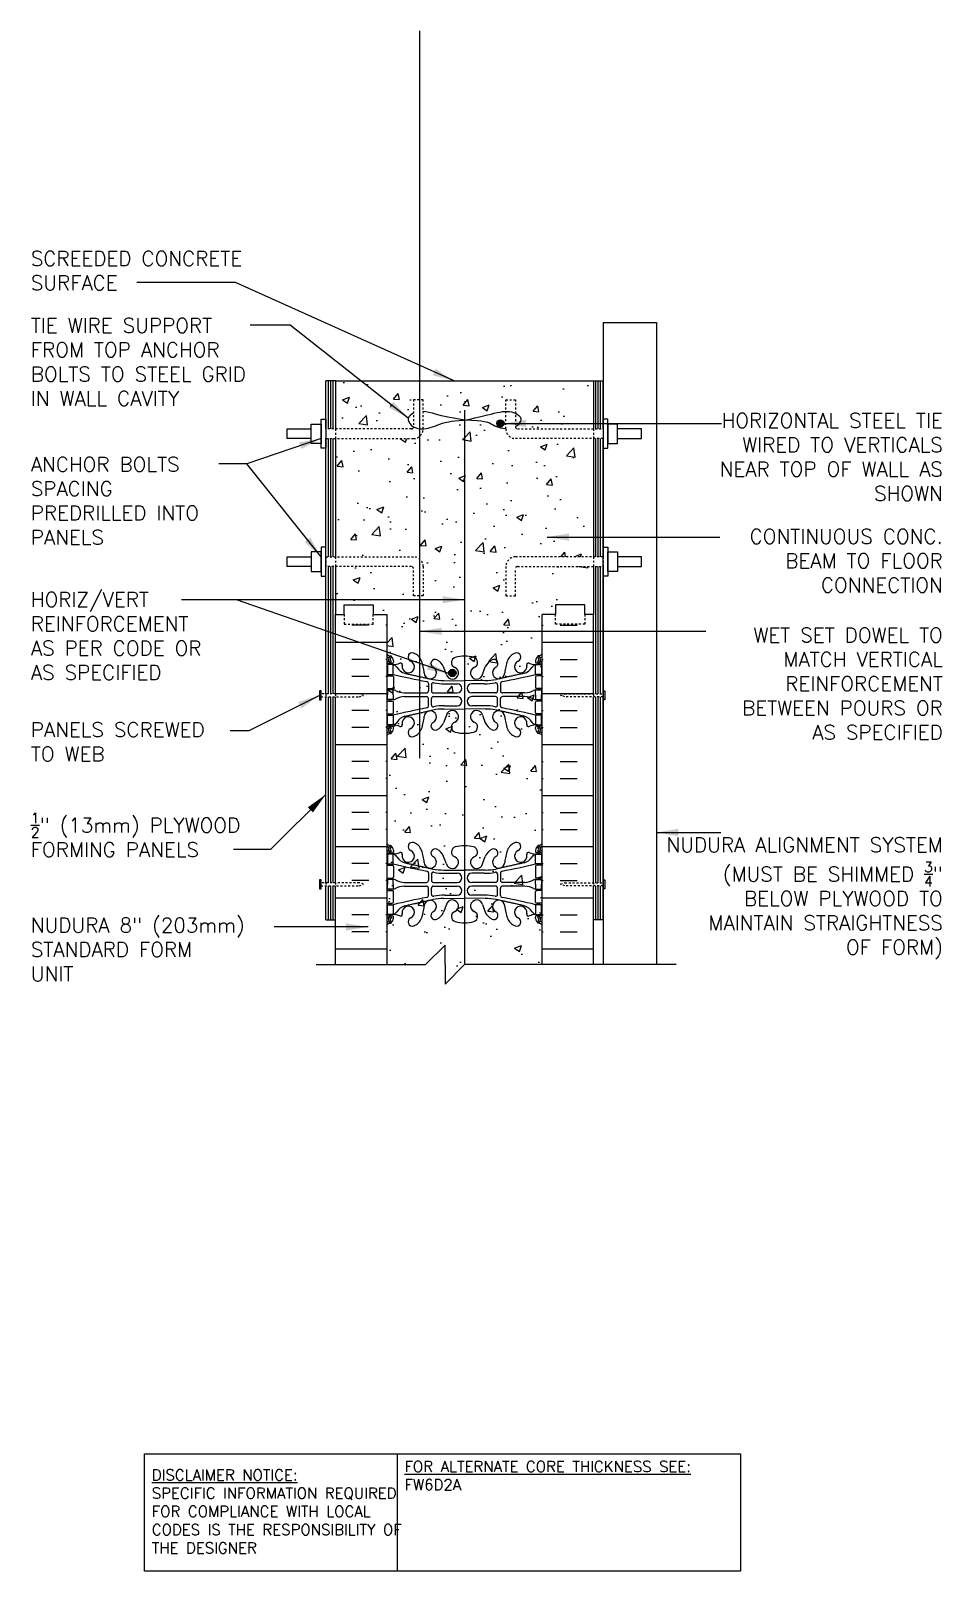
# Model space of a CAD drawing. Header units: inches. Extents: x 86.8 to 133.6, y 267.3 to 346.4.
import ezdxf

# ---------------------------------------------------------------- set-up
doc = ezdxf.new("R2010")
doc.units = ezdxf.units.IN
doc.header["$LTSCALE"] = 0.5
doc.header["$MEASUREMENT"] = 0
doc.linetypes.add('DASHED2', pattern=[0.375, 0.25, -0.125])
doc.linetypes.add('HIDDEN2', pattern=[0.1875, 0.125, -0.0625])
for name, color, linetype in [('HATCH', 12, 'Continuous'), ('LINE15', 9, 'Continuous'), ('LINE18', 9, 'Continuous'), ('line25', 2, 'Continuous'), ('LINE3', 3, 'Continuous'), ('LINE50', 5, 'Continuous'), ('LINE9', 9, 'Continuous'), ('TEXT', 4, 'Continuous'), ('Web_Edge', 9, 'Continuous')]:
    doc.layers.add(name, color=color, linetype=linetype)
doc.styles.add('DIM', font='romans.shx', dxfattribs={"width": 0.7})
doc.styles.add('ROMANS', font='romans')
doc.styles.get("Standard").update_dxf_attribs({"font": 'romans.shx'})
doc.dimstyles.new('ext', dxfattribs={"dimscale": 12, "dimtxt": 0.09375, "dimasz": 0.09375, "dimexe": 0.09375, "dimexo": 0.0625, "dimgap": 0.0625, "dimtad": 0, "dimjust": 1, "dimdec": 1, "dimzin": 3, "dimdsep": 46, "dimlunit": 4, "dimtxsty": 'DIM', "dimcen": 0.09, "dimdle": 0.09375, "dimclrt": 4, "dimadec": 0, "dimazin": 0, "dimtfac": 1, "dimtdec": 1, "dimtmove": 2, "dimatfit": 3, "dimfxl": 0, "dimfrac": 2, "dimtolj": 1, "dimtzin": 0, "dimarcsym": 0})
doc.dimstyles.new('ext_12', dxfattribs={"dimscale": 12, "dimtxt": 0.075, "dimasz": 0.09375, "dimexe": 0.09375, "dimexo": 0.0625, "dimgap": 0.0625, "dimtad": 1, "dimdec": 1, "dimzin": 2, "dimdsep": 46, "dimlunit": 4, "dimtxsty": 'DIM', "dimcen": 0.09, "dimdle": 0.09375, "dimclrt": 4, "dimadec": 0, "dimazin": 0, "dimtfac": 1, "dimtdec": 1, "dimtmove": 2, "dimatfit": 3, "dimfxl": 0, "dimfrac": 2, "dimtolj": 1, "dimtzin": 0, "dimarcsym": 0})
doc.dimstyles.get("Standard").update_dxf_attribs({"dimtxt": 0.18, "dimasz": 0.18, "dimexe": 0.18, "dimexo": 0.0625, "dimgap": 0.09, "dimtad": 0, "dimtih": 1, "dimtoh": 1, "dimdec": 4, "dimzin": 0, "dimdsep": 46, "dimtxsty": 'Standard', "dimcen": 0.09, "dimadec": 0, "dimazin": 0, "dimtfac": 1, "dimtdec": 4, "dimtofl": 0, "dimtmove": 0, "dimatfit": 3, "dimfxl": 0, "dimtolj": 1, "dimtzin": 0, "dimarcsym": 0})
pattern_1 = [(50, (0, 0), (3.5863, -0.31376), [0.375, -4.125]), (355, (0, 0), (-0.693757, 3.76096), [0.3, -3.3]), (100.4514, (0.299, -0.026), (2.892547, 3.447198), [0.3187, -3.50571]), (46.1842, (0, 1), (5.336205, -0.827595), [0.5625, -6.1875]), (96.6356, (0.4447, 0.931), (4.67331, 4.87059), [0.47805, -5.258565]), (351.1842, (0, 1), (4.67331, 4.87059), [0.45, -4.95]), (21, (0.5, 0.75), (2.984535, -2.013094), [0.375, -4.125]), (326, (0.5, 0.75), (1.216577, 3.62575), [0.3, -3.3]), (71.4514, (0.7487, 0.5822), (4.201113, 1.612652), [0.3187, -3.50571]), (37.5, (0, 0), (0.0607993, 1.6644693), [0, -3.26, 0, -3.35, 0, -3.3125]), (7.5, (0, 0), (1.315348, 1.972059), [0, -1.91, 0, -3.185, 0, -1.2625]), (327.5, (-1.115, 0), (2.669112, -0.1127744), [0, -1.25, 0, -3.9, 0, -5.175]), (317.5, (-1.615, 0), (2.915931, 0.500525), [0, -1.625, 0, -2.59, 0, -3.675])]

# ---------------------------------------------------------------- blocks, each defined once
blk = doc.blocks.new('8 web')
at = {"layer": 'Web_Edge'}
for p, q in [((-4, 6.589), (-3.922, 6.589)), ((-4, 6.489), (-3.716, 6.489)), ((-3.854, 6.868), (-3.764, 6.868)), ((-3.854, 6.489), (-3.854, 6.419)), ((-3.764, 6.868), (-3.764, 6.827)), ((-3.764, 6.489), (-3.764, 6.419)), ((-3.654, 6.619), (-3.654, 6.552)), ((3.654, 6.619), (3.654, 6.552)), ((4, 6.489), (3.716, 6.489)), ((3.854, 6.868), (3.764, 6.868)), ((3.764, 6.868), (3.764, 6.827)), ((3.764, 6.489), (3.764, 6.419)), ((3.854, 6.489), (3.854, 6.419)), ((4, 6.589), (3.922, 6.589)), ((-4, 5.849), (-3.716, 5.849)), ((-3.854, 5.919), (-3.854, 5.849)), ((-3.764, 5.919), (-3.764, 5.849)), ((-3.654, 5.787), (-3.654, 5.252)), ((-0.929, 5.917), (-1.071, 6.304)), ((-1.067, 5.601), (0, 5.586)), ((1.067, 5.601), (0, 5.586)), ((0.929, 5.917), (1.071, 6.304)), ((3.654, 5.787), (3.654, 5.252)), ((4, 5.849), (3.716, 5.849)), ((3.764, 5.919), (3.764, 5.849)), ((3.854, 5.919), (3.854, 5.849)), ((-4, 5.189), (-3.716, 5.189)), ((-3.854, 5.189), (-3.854, 5.119)), ((-3.764, 5.189), (-3.764, 5.119)), ((-3.106, 4.964), (-1.952, 4.965)), ((-3.106, 4.775), (-1.952, 4.774)), ((-1.852, 5.45), (-1.852, 5.065)), ((-1.699, 5.387), (-1.699, 5.065)), ((-1.599, 4.965), (-0.372, 4.965)), ((-1.599, 4.774), (-0.372, 4.774)), ((-1.019, 5.433), (-0.372, 5.433)), ((1.019, 5.433), (0.372, 5.433)), ((1.599, 4.965), (0.372, 4.965)), ((1.599, 4.774), (0.372, 4.774)), ((1.699, 5.387), (1.699, 5.065)), ((1.852, 5.45), (1.852, 5.065)), ((3.106, 4.964), (1.952, 4.965)), ((3.106, 4.775), (1.952, 4.774)), ((4, 5.189), (3.716, 5.189)), ((3.764, 5.189), (3.764, 5.119)), ((3.854, 5.189), (3.854, 5.119)), ((-4, 4.549), (-3.716, 4.549)), ((-3.854, 4.549), (-3.854, 4.619)), ((-3.764, 4.549), (-3.764, 4.619)), ((-3.654, 3.952), (-3.654, 4.487)), ((-1.852, 4.289), (-1.852, 4.674)), ((-1.699, 4.351), (-1.699, 4.674)), ((-1.067, 4.138), (0, 4.153)), ((-1.019, 4.305), (-0.372, 4.305)), ((1.067, 4.138), (0, 4.153)), ((1.019, 4.305), (0.372, 4.305)), ((1.699, 4.351), (1.699, 4.674)), ((1.852, 4.289), (1.852, 4.674)), ((3.654, 3.952), (3.654, 4.487)), ((4, 4.549), (3.716, 4.549)), ((3.764, 4.549), (3.764, 4.619)), ((3.854, 4.549), (3.854, 4.619)), ((-4, 3.889), (-3.716, 3.889)), ((-4, 3.249), (-3.716, 3.249)), ((-3.854, 3.819), (-3.854, 3.889)), ((-3.854, 3.249), (-3.854, 3.319)), ((-3.764, 3.819), (-3.764, 3.889)), ((-3.764, 3.249), (-3.764, 3.319)), ((-3.654, 3.119), (-3.654, 3.187)), ((-0.929, 3.822), (-1.071, 3.435)), ((0.929, 3.822), (1.071, 3.435)), ((3.654, 3.119), (3.654, 3.187)), ((4, 3.889), (3.716, 3.889)), ((4, 3.249), (3.716, 3.249)), ((3.764, 3.819), (3.764, 3.889)), ((3.764, 3.249), (3.764, 3.319)), ((3.854, 3.819), (3.854, 3.889)), ((3.854, 3.249), (3.854, 3.319)), ((-4, 3.149), (-3.922, 3.149)), ((-3.854, 2.871), (-3.764, 2.871)), ((-3.764, 2.871), (-3.764, 2.912)), ((3.764, 2.871), (3.764, 2.912)), ((3.854, 2.871), (3.764, 2.871)), ((4, 3.149), (3.922, 3.149)), ((-4, -3.149), (-3.922, -3.149)), ((-3.854, -2.871), (-3.764, -2.871)), ((-3.764, -2.871), (-3.764, -2.912)), ((-3.654, -3.119), (-3.654, -3.187)), ((3.654, -3.119), (3.654, -3.187)), ((3.854, -2.871), (3.764, -2.871)), ((3.764, -2.871), (3.764, -2.912)), ((4, -3.149), (3.922, -3.149)), ((-4, -3.249), (-3.716, -3.249)), ((-4, -3.889), (-3.716, -3.889)), ((-3.854, -3.249), (-3.854, -3.319)), ((-3.854, -3.819), (-3.854, -3.889)), ((-3.764, -3.249), (-3.764, -3.319)), ((-3.764, -3.819), (-3.764, -3.889)), ((-3.654, -3.952), (-3.654, -4.487)), ((-0.929, -3.822), (-1.071, -3.435)), ((0.929, -3.822), (1.071, -3.435)), ((3.654, -3.952), (3.654, -4.487)), ((4, -3.249), (3.716, -3.249)), ((4, -3.889), (3.716, -3.889)), ((3.764, -3.249), (3.764, -3.319)), ((3.764, -3.819), (3.764, -3.889)), ((3.854, -3.249), (3.854, -3.319)), ((3.854, -3.819), (3.854, -3.889)), ((-4, -4.549), (-3.716, -4.549)), ((-3.854, -4.549), (-3.854, -4.619)), ((-3.764, -4.549), (-3.764, -4.619)), ((-1.852, -4.289), (-1.852, -4.674)), ((-1.699, -4.351), (-1.699, -4.674)), ((-1.067, -4.138), (0, -4.153)), ((-1.019, -4.305), (-0.372, -4.305)), ((1.067, -4.138), (0, -4.153)), ((1.019, -4.305), (0.372, -4.305)), ((1.699, -4.351), (1.699, -4.674)), ((1.852, -4.289), (1.852, -4.674)), ((4, -4.549), (3.716, -4.549)), ((3.764, -4.549), (3.764, -4.619)), ((3.854, -4.549), (3.854, -4.619)), ((-4, -5.189), (-3.716, -5.189)), ((-3.854, -5.189), (-3.854, -5.119)), ((-3.764, -5.189), (-3.764, -5.119)), ((-3.654, -5.787), (-3.654, -5.252)), ((-3.106, -4.775), (-1.952, -4.774)), ((-3.106, -4.964), (-1.952, -4.965)), ((-1.852, -5.45), (-1.852, -5.065)), ((-1.699, -5.387), (-1.699, -5.065)), ((-1.599, -4.774), (-0.372, -4.774)), ((-1.599, -4.965), (-0.372, -4.965)), ((-1.019, -5.433), (-0.372, -5.433)), ((1.599, -4.774), (0.372, -4.774)), ((1.599, -4.965), (0.372, -4.965)), ((1.019, -5.433), (0.372, -5.433)), ((1.699, -5.387), (1.699, -5.065)), ((1.852, -5.45), (1.852, -5.065)), ((3.106, -4.775), (1.952, -4.774)), ((3.106, -4.964), (1.952, -4.965)), ((3.654, -5.787), (3.654, -5.252)), ((4, -5.189), (3.716, -5.189)), ((3.764, -5.189), (3.764, -5.119)), ((3.854, -5.189), (3.854, -5.119)), ((-4, -5.849), (-3.716, -5.849)), ((-3.854, -5.919), (-3.854, -5.849)), ((-3.764, -5.919), (-3.764, -5.849)), ((-0.929, -5.917), (-1.071, -6.304)), ((-1.067, -5.601), (0, -5.586)), ((1.067, -5.601), (0, -5.586)), ((0.929, -5.917), (1.071, -6.304)), ((4, -5.849), (3.716, -5.849)), ((3.764, -5.919), (3.764, -5.849)), ((3.854, -5.919), (3.854, -5.849)), ((-4, -6.489), (-3.716, -6.489)), ((-4, -6.589), (-3.922, -6.589)), ((-3.854, -6.489), (-3.854, -6.419)), ((-3.854, -6.868), (-3.764, -6.868)), ((-3.764, -6.489), (-3.764, -6.419)), ((-3.764, -6.868), (-3.764, -6.827)), ((-3.654, -6.619), (-3.654, -6.552)), ((3.654, -6.619), (3.654, -6.552)), ((4, -6.489), (3.716, -6.489)), ((3.764, -6.489), (3.764, -6.419)), ((3.764, -6.868), (3.764, -6.827)), ((3.854, -6.868), (3.764, -6.868)), ((3.854, -6.489), (3.854, -6.419)), ((4, -6.589), (3.922, -6.589))]:
    blk.add_line(p, q, dxfattribs=at)
for points in [[(-3.959, 5.919), (-3.659, 5.919), (-3.659, 6.419), (-3.959, 6.419)], [(3.959, 5.919), (3.659, 5.919), (3.659, 6.419), (3.959, 6.419)], [(-3.959, 3.819), (-3.659, 3.819), (-3.659, 3.319), (-3.959, 3.319)], [(3.959, 3.819), (3.659, 3.819), (3.659, 3.319), (3.959, 3.319)], [(-3.959, -3.819), (-3.659, -3.819), (-3.659, -3.319), (-3.959, -3.319)], [(3.959, -3.819), (3.659, -3.819), (3.659, -3.319), (3.959, -3.319)], [(-3.959, -5.919), (-3.659, -5.919), (-3.659, -6.419), (-3.959, -6.419)], [(3.959, -5.919), (3.659, -5.919), (3.659, -6.419), (3.959, -6.419)]]:
    blk.add_lwpolyline(points, close=True, dxfattribs=at)
for points in [[(-3.659, 4.869), (-3.659, 5.119), (-3.959, 5.119), (-3.959, 4.869)], [(-3.659, 4.869), (-3.659, 4.619), (-3.959, 4.619), (-3.959, 4.869)], [(3.659, 4.869), (3.659, 5.119), (3.959, 5.119), (3.959, 4.869)], [(3.659, 4.869), (3.659, 4.619), (3.959, 4.619), (3.959, 4.869)], [(-3.659, -4.869), (-3.659, -4.619), (-3.959, -4.619), (-3.959, -4.869)], [(3.659, -4.869), (3.659, -4.619), (3.959, -4.619), (3.959, -4.869)], [(-3.659, -4.869), (-3.659, -5.119), (-3.959, -5.119), (-3.959, -4.869)], [(3.659, -4.869), (3.659, -5.119), (3.959, -5.119), (3.959, -4.869)]]:
    blk.add_lwpolyline(points, dxfattribs=at)
for centre, radius, start, end in [((-3.654, 7.327), 0.5, 226.21089, 250.52878), ((-3.654, 7.327), 0.6, 234.78322, 245.07477), ((-3.922, 6.609), 0.0196, 269.40316, 15.4901), ((-3.66, 6.674), 0.25, 140.11451, 222.46087), ((-3.916, 6.764), 0.021, 343.464, 63.99573), ((-3.818, 6.805), 0.045, 321.448, 139.1879), ((-3.812, 6.536), 0.045, 222.46087, 42.46087), ((-3.904, 6.619), 0.25, 0, 70.52878), ((-3.66, 6.674), 0.16, 140.00008, 222.46087), ((-3.716, 6.552), 0.0625, 270, 0), ((-3.714, 7.415), 0.997, 273.15379, 293.1467), ((-3.781, 6.077), 0.364, 34.97751, 70.33874), ((-3.288, 6.408), 0.0968, 340.15513, 110.43307), ((-2.89, 6.313), 0.314, 168.58862, 66.19163), ((-2.681, 6.804), 0.22, 68.19625, 248.19625), ((-2.839, 6.375), 0.677, 21.12389, 69.31975), ((-4.43, 5.81), 2.365, 4.38947, 20.00151), ((-1.507, 6.473), 0.217, 65.52644, 238.53701), ((-1.758, 6.003), 0.75, 23.69375, 62.97047), ((-0.406, 6.529), 0.268, 104.78919, 250.03375), ((-0.012, 5.096), 1.754, 89.62292, 105.29183), ((0.012, 5.096), 1.754, 74.70817, 90.37708), ((0.406, 6.529), 0.268, 289.96625, 75.21081), ((1.758, 6.003), 0.75, 117.02953, 156.30625), ((1.507, 6.473), 0.217, 301.46299, 114.47356), ((4.43, 5.81), 2.365, 159.99849, 175.61053), ((2.839, 6.375), 0.677, 110.68025, 158.87611), ((2.89, 6.313), 0.314, 113.80837, 11.41138), ((2.681, 6.804), 0.22, 291.80375, 111.80375), ((3.288, 6.408), 0.0968, 69.56693, 199.84487), ((3.714, 7.415), 0.997, 246.8533, 266.84621), ((3.781, 6.077), 0.364, 109.66126, 145.02249), ((3.904, 6.619), 0.25, 109.47122, 180), ((3.716, 6.552), 0.0625, 180, 270), ((3.812, 6.536), 0.045, 137.53913, 317.53913), ((3.818, 6.805), 0.045, 40.8121, 218.552), ((3.66, 6.674), 0.16, 317.53913, 39.99992), ((3.654, 7.327), 0.5, 289.47122, 313.78911), ((3.66, 6.674), 0.25, 317.53913, 39.88549), ((3.916, 6.764), 0.021, 116.00427, 196.536), ((3.922, 6.609), 0.0196, 164.5099, 270.59684), ((3.654, 7.327), 0.6, 294.92523, 305.21678), ((-3.716, 5.787), 0.0625, 0, 90), ((3.15, 33.34), 28.253, 256.05522, 259.63434), ((-2.858, 6.688), 0.743, 212.79192, 253.81071), ((-1.759, 6.006), 0.314, 182.73571, 63.93483), ((-1.952, 5.45), 0.1, 360, 79.63434), ((-1.072, 8.585), 2.984, 259.25462, 270.09947), ((-0.624, 5.99), 0.314, 193.41463, 66.19163), ((0.624, 5.99), 0.314, 113.80837, 346.58537), ((1.072, 8.585), 2.984, 269.90053, 280.74538), ((1.759, 6.006), 0.314, 116.06517, 357.26429), ((1.952, 5.45), 0.1, 100.36566, 180), ((-3.15, 33.34), 28.253, 280.36566, 283.94478), ((2.858, 6.688), 0.743, 286.18929, 327.20808), ((3.716, 5.787), 0.0625, 90, 180), ((-3.716, 5.252), 0.0625, 270, 0), ((-3.663, 4.901), 0.219, 60.49375, 88.91995), ((-3.021, 6.121), 1.16, 242.5844, 265.80325), ((-3.021, 3.618), 1.16, 94.19675, 117.4156), ((-1.952, 5.065), 0.1, 270.03876, 360), ((-1.952, 4.674), 0.1, 0, 89.96124), ((-1.599, 5.387), 0.1, 79.25462, 180), ((-1.599, 5.065), 0.1, 180, 270), ((-1.599, 4.674), 0.1, 90, 180), ((-1.024, 8.417), 2.984, 259.25462, 270.09947), ((-0.372, 5.199), 0.234, 270, 90), ((-0.372, 4.54), 0.234, 270, 90), ((0.372, 5.199), 0.234, 90, 270), ((0.372, 4.54), 0.234, 90, 270), ((1.024, 8.417), 2.984, 269.90053, 280.74538), ((1.599, 5.387), 0.1, 0, 100.74538), ((1.599, 5.065), 0.1, 270, 0), ((1.599, 4.674), 0.1, 0, 90), ((1.952, 5.065), 0.1, 180, 269.96124), ((1.952, 4.674), 0.1, 90.03876, 180), ((3.021, 6.121), 1.16, 274.19675, 297.4156), ((3.021, 3.618), 1.16, 62.5844, 85.80325), ((3.663, 4.901), 0.219, 91.08005, 119.50625), ((3.716, 5.252), 0.0625, 180, 270), ((-3.716, 4.487), 0.0625, 0, 90), ((-3.663, 4.838), 0.219, 271.08005, 299.50625), ((3.15, -23.601), 28.253, 100.36566, 103.94478), ((-1.759, 3.733), 0.314, 296.06517, 177.26429), ((-1.952, 4.289), 0.1, 280.36566, 0), ((-1.599, 4.351), 0.1, 180, 280.74538), ((-1.072, 1.154), 2.984, 89.90053, 100.74538), ((-1.024, 1.322), 2.984, 89.90053, 100.74538), ((-0.624, 3.749), 0.314, 293.80837, 166.58537), ((0.624, 3.749), 0.314, 13.41463, 246.19163), ((1.024, 1.322), 2.984, 79.25462, 90.09947), ((1.072, 1.154), 2.984, 79.25462, 90.09947), ((1.759, 3.733), 0.314, 2.73571, 243.93483), ((1.599, 4.351), 0.1, 259.25462, 0), ((1.952, 4.289), 0.1, 180, 259.63434), ((-3.15, -23.601), 28.253, 76.05522, 79.63434), ((3.663, 4.838), 0.219, 240.49375, 268.91995), ((3.716, 4.487), 0.0625, 90, 180), ((-3.66, 3.065), 0.25, 137.53913, 219.88549), ((-3.812, 3.203), 0.045, 317.53913, 137.53913), ((-3.66, 3.065), 0.16, 137.53913, 219.99992), ((-3.716, 3.952), 0.0625, 270, 0), ((-3.716, 3.187), 0.0625, 360, 90), ((-3.781, 3.662), 0.364, 289.66126, 325.02249), ((-3.714, 2.324), 0.997, 66.8533, 86.84621), ((-2.858, 3.051), 0.743, 106.18929, 147.20808), ((-3.288, 3.331), 0.0968, 249.56693, 19.84487), ((-2.89, 3.426), 0.314, 293.80837, 191.41138), ((-4.43, 3.929), 2.365, 339.99849, 355.61053), ((-1.507, 3.266), 0.217, 121.46299, 294.47356), ((-1.758, 3.736), 0.75, 297.02953, 336.30625), ((-0.406, 3.21), 0.268, 109.96625, 255.21081), ((0.406, 3.21), 0.268, 284.78919, 70.03375), ((1.758, 3.736), 0.75, 203.69375, 242.97047), ((1.507, 3.266), 0.217, 245.52644, 58.53701), ((4.43, 3.929), 2.365, 184.38947, 200.00151), ((2.89, 3.426), 0.314, 348.58862, 246.19163), ((2.858, 3.051), 0.743, 32.79192, 73.81071), ((3.288, 3.331), 0.0968, 160.15513, 290.43307), ((3.714, 2.324), 0.997, 93.15379, 113.1467), ((3.781, 3.662), 0.364, 214.97751, 250.33874), ((3.716, 3.952), 0.0625, 180, 270), ((3.716, 3.187), 0.0625, 90, 180), ((3.812, 3.203), 0.045, 42.46087, 222.46087), ((3.66, 3.065), 0.16, 320.00008, 42.46087), ((3.66, 3.065), 0.25, 320.11451, 42.46087), ((-3.654, 2.412), 0.6, 114.92523, 125.21678), ((-3.654, 2.412), 0.5, 109.47122, 133.78911), ((-3.922, 3.13), 0.0196, 344.5099, 90.59684), ((-3.916, 2.975), 0.021, 296.00427, 16.536), ((-3.818, 2.934), 0.045, 220.8121, 38.552), ((-3.904, 3.119), 0.25, 289.47122, 360), ((-2.681, 2.935), 0.22, 111.80375, 291.80375), ((-2.839, 3.364), 0.677, 290.68025, 338.87611), ((-0.012, 4.643), 1.754, 254.70817, 270.37708), ((0.012, 4.643), 1.754, 269.62292, 285.29183), ((2.839, 3.364), 0.677, 201.12389, 249.31975), ((2.681, 2.935), 0.22, 248.19625, 68.19625), ((3.904, 3.119), 0.25, 180, 250.52878), ((3.818, 2.934), 0.045, 141.448, 319.1879), ((3.654, 2.412), 0.5, 46.21089, 70.52878), ((3.916, 2.975), 0.021, 163.464, 243.99573), ((3.922, 3.13), 0.0196, 89.40316, 195.4901), ((3.654, 2.412), 0.6, 54.78322, 65.07477), ((-3.654, -2.412), 0.5, 226.21089, 250.52878), ((-3.654, -2.412), 0.6, 234.78322, 245.07477), ((-3.922, -3.13), 0.0196, 269.40316, 15.4901), ((-3.66, -3.065), 0.25, 140.11451, 222.46087), ((-3.916, -2.975), 0.021, 343.464, 63.99573), ((-3.818, -2.934), 0.045, 321.448, 139.1879), ((-3.904, -3.119), 0.25, 0, 70.52878), ((-3.66, -3.065), 0.16, 140.00008, 222.46087), ((-2.89, -3.426), 0.314, 168.58862, 66.19163), ((-2.681, -2.935), 0.22, 68.19625, 248.19625), ((-2.839, -3.364), 0.677, 21.12389, 69.31975), ((-4.43, -3.929), 2.365, 4.38947, 20.00151), ((-1.507, -3.266), 0.217, 65.52644, 238.53701), ((-1.758, -3.736), 0.75, 23.69375, 62.97047), ((-0.406, -3.21), 0.268, 104.78919, 250.03375), ((-0.012, -4.643), 1.754, 89.62292, 105.29183), ((0.012, -4.643), 1.754, 74.70817, 90.37708), ((0.406, -3.21), 0.268, 289.96625, 75.21081), ((1.758, -3.736), 0.75, 117.02953, 156.30625), ((1.507, -3.266), 0.217, 301.46299, 114.47356), ((4.43, -3.929), 2.365, 159.99849, 175.61053), ((2.839, -3.364), 0.677, 110.68025, 158.87611), ((2.89, -3.426), 0.314, 113.80837, 11.41138), ((2.681, -2.935), 0.22, 291.80375, 111.80375), ((3.904, -3.119), 0.25, 109.47122, 180), ((3.818, -2.934), 0.045, 40.8121, 218.552), ((3.66, -3.065), 0.16, 317.53913, 39.99992), ((3.654, -2.412), 0.5, 289.47122, 313.78911), ((3.66, -3.065), 0.25, 317.53913, 39.88549), ((3.916, -2.975), 0.021, 116.00427, 196.536), ((3.922, -3.13), 0.0196, 164.5099, 270.59684), ((3.654, -2.412), 0.6, 294.92523, 305.21678), ((-3.812, -3.203), 0.045, 222.46087, 42.46087), ((-3.716, -3.187), 0.0625, 270, 0), ((-3.716, -3.952), 0.0625, 0, 90), ((-3.714, -2.324), 0.997, 273.15379, 293.1467), ((-3.781, -3.662), 0.364, 34.97751, 70.33874), ((3.15, 23.601), 28.253, 256.05522, 259.63434), ((-2.858, -3.051), 0.743, 212.79192, 253.81071), ((-3.288, -3.331), 0.0968, 340.15513, 110.43307), ((-1.759, -3.733), 0.314, 182.73571, 63.93483), ((-0.624, -3.749), 0.314, 193.41463, 66.19163), ((0.624, -3.749), 0.314, 113.80837, 346.58537), ((1.759, -3.733), 0.314, 116.06517, 357.26429), ((-3.15, 23.601), 28.253, 280.36566, 283.94478), ((2.858, -3.051), 0.743, 286.18929, 327.20808), ((3.288, -3.331), 0.0968, 69.56693, 199.84487), ((3.714, -2.324), 0.997, 246.8533, 266.84621), ((3.781, -3.662), 0.364, 109.66126, 145.02249), ((3.716, -3.187), 0.0625, 180, 270), ((3.716, -3.952), 0.0625, 90, 180), ((3.812, -3.203), 0.045, 137.53913, 317.53913), ((-3.716, -4.487), 0.0625, 270, 0), ((-3.663, -4.838), 0.219, 60.49375, 88.91995), ((-3.021, -3.618), 1.16, 242.5844, 265.80325), ((-1.952, -4.674), 0.1, 270.03876, 360), ((-1.952, -4.289), 0.1, 360, 79.63434), ((-1.599, -4.351), 0.1, 79.25462, 180), ((-1.599, -4.674), 0.1, 180, 270), ((-1.072, -1.154), 2.984, 259.25462, 270.09947), ((-1.024, -1.322), 2.984, 259.25462, 270.09947), ((-0.372, -4.54), 0.234, 270, 90), ((0.372, -4.54), 0.234, 90, 270), ((1.024, -1.322), 2.984, 269.90053, 280.74538), ((1.072, -1.154), 2.984, 269.90053, 280.74538), ((1.599, -4.351), 0.1, 0, 100.74538), ((1.599, -4.674), 0.1, 270, 0), ((1.952, -4.289), 0.1, 100.36566, 180), ((1.952, -4.674), 0.1, 180, 269.96124), ((3.021, -3.618), 1.16, 274.19675, 297.4156), ((3.663, -4.838), 0.219, 91.08005, 119.50625), ((3.716, -4.487), 0.0625, 180, 270), ((-3.716, -5.252), 0.0625, 0, 90), ((-3.663, -4.901), 0.219, 271.08005, 299.50625), ((-3.021, -6.121), 1.16, 94.19675, 117.4156), ((-1.952, -5.065), 0.1, 0, 89.96124), ((-1.952, -5.45), 0.1, 280.36566, 0), ((-1.599, -5.065), 0.1, 90, 180), ((-1.599, -5.387), 0.1, 180, 280.74538), ((-1.024, -8.417), 2.984, 89.90053, 100.74538), ((-0.372, -5.199), 0.234, 270, 90), ((0.372, -5.199), 0.234, 90, 270), ((1.024, -8.417), 2.984, 79.25462, 90.09947), ((1.599, -5.387), 0.1, 259.25462, 0), ((1.599, -5.065), 0.1, 0, 90), ((1.952, -5.065), 0.1, 90.03876, 180), ((1.952, -5.45), 0.1, 180, 259.63434), ((3.021, -6.121), 1.16, 62.5844, 85.80325), ((3.663, -4.901), 0.219, 240.49375, 268.91995), ((3.716, -5.252), 0.0625, 90, 180), ((-3.716, -5.787), 0.0625, 270, 0), ((3.15, -33.34), 28.253, 100.36566, 103.94478), ((-3.781, -6.077), 0.364, 289.66126, 325.02249), ((-2.858, -6.688), 0.743, 106.18929, 147.20808), ((-2.89, -6.313), 0.314, 293.80837, 191.41138), ((-4.43, -5.81), 2.365, 339.99849, 355.61053), ((-1.759, -6.006), 0.314, 296.06517, 177.26429), ((-1.507, -6.473), 0.217, 121.46299, 294.47356), ((-1.072, -8.585), 2.984, 89.90053, 100.74538), ((-1.758, -6.003), 0.75, 297.02953, 336.30625), ((-0.624, -5.99), 0.314, 293.80837, 166.58537), ((-0.406, -6.529), 0.268, 109.96625, 255.21081), ((0.624, -5.99), 0.314, 13.41463, 246.19163), ((0.406, -6.529), 0.268, 284.78919, 70.03375), ((1.072, -8.585), 2.984, 79.25462, 90.09947), ((1.758, -6.003), 0.75, 203.69375, 242.97047), ((1.507, -6.473), 0.217, 245.52644, 58.53701), ((1.759, -6.006), 0.314, 2.73571, 243.93483), ((-3.15, -33.34), 28.253, 76.05522, 79.63434), ((4.43, -5.81), 2.365, 184.38947, 200.00151), ((2.89, -6.313), 0.314, 348.58862, 246.19163), ((2.858, -6.688), 0.743, 32.79192, 73.81071), ((3.781, -6.077), 0.364, 214.97751, 250.33874), ((3.716, -5.787), 0.0625, 180, 270), ((-3.654, -7.327), 0.6, 114.92523, 125.21678), ((-3.654, -7.327), 0.5, 109.47122, 133.78911), ((-3.922, -6.609), 0.0196, 344.5099, 90.59684), ((-3.66, -6.674), 0.25, 137.53913, 219.88549), ((-3.916, -6.764), 0.021, 296.00427, 16.536), ((-3.818, -6.805), 0.045, 220.8121, 38.552), ((-3.812, -6.536), 0.045, 317.53913, 137.53913), ((-3.904, -6.619), 0.25, 289.47122, 360), ((-3.66, -6.674), 0.16, 137.53913, 219.99992), ((-3.716, -6.552), 0.0625, 360, 90), ((-3.714, -7.415), 0.997, 66.8533, 86.84621), ((-3.288, -6.408), 0.0968, 249.56693, 19.84487), ((-2.681, -6.804), 0.22, 111.80375, 291.80375), ((-2.839, -6.375), 0.677, 290.68025, 338.87611), ((-0.012, -5.096), 1.754, 254.70817, 270.37708), ((0.012, -5.096), 1.754, 269.62292, 285.29183), ((2.839, -6.375), 0.677, 201.12389, 249.31975), ((2.681, -6.804), 0.22, 248.19625, 68.19625), ((3.288, -6.408), 0.0968, 160.15513, 290.43307), ((3.714, -7.415), 0.997, 93.15379, 113.1467), ((3.716, -6.552), 0.0625, 90, 180), ((3.904, -6.619), 0.25, 180, 250.52878), ((3.812, -6.536), 0.045, 42.46087, 222.46087), ((3.818, -6.805), 0.045, 141.448, 319.1879), ((3.66, -6.674), 0.16, 320.00008, 42.46087), ((3.654, -7.327), 0.5, 46.21089, 70.52878), ((3.66, -6.674), 0.25, 320.11451, 42.46087), ((3.916, -6.764), 0.021, 163.464, 243.99573), ((3.922, -6.609), 0.0196, 89.40316, 195.4901), ((3.654, -7.327), 0.6, 54.78322, 65.07477)]:
    blk.add_arc(centre, radius, start, end, dxfattribs=at)
for points in [[(-3.066, 5.974), (-1.628, 5.654)], [(3.066, 5.974), (1.628, 5.654)], [(-3.066, 3.765), (-1.628, 4.085)], [(3.066, 3.765), (1.628, 4.085)], [(-3.066, -3.765), (-1.628, -4.085)], [(3.066, -3.765), (1.628, -4.085)], [(-3.066, -5.974), (-1.628, -5.654)], [(3.066, -5.974), (1.628, -5.654)]]:
    blk.add_open_spline(points, degree=1, dxfattribs=at)

msp = doc.modelspace()

# ---------------------------------------------------------------- hatches: boundary and pattern name
at = {"layer": 'HATCH'}
h = msp.add_hatch(dxfattribs=at)
h.set_pattern_fill('AR-CONC', color=256, scale=0.5, style=0)
h.set_pattern_definition(pattern_1)
edge = h.paths.add_edge_path()
edge.add_line((102.451, 328.436), (102.451, 325.974))
edge.add_line((102.451, 325.974), (106.351, 325.974))
edge.add_arc((106.351, 326.074), 0.1, 270, 363.00285)
edge.add_spline(control_points=[(106.451, 326.079), (106.377, 326.122), (106.242, 326.239), (106.118, 326.56), (106.328, 326.714), (106.451, 326.774)], knot_values=[1.663437, 1.663437, 1.663437, 1.663437, 1.912043, 2.180893, 2.557109, 2.557109, 2.557109, 2.557109], degree=3, periodic=0)
edge.add_line((106.451, 326.774), (106.451, 327.474))
edge.add_line((106.451, 327.474), (106.774, 327.474))
edge.add_line((106.774, 327.474), (106.774, 328.436))
edge.add_line((106.774, 328.436), (102.451, 328.436))
h = msp.add_hatch(dxfattribs=at)
h.set_pattern_fill('AR-CONC', color=256, scale=0.5, style=0)
h.set_pattern_definition(pattern_1)
edge = h.paths.add_edge_path()
edge.add_line((115.701, 325.974), (115.701, 325.974))
edge.add_line((115.701, 325.974), (115.701, 328.436))
edge.add_line((115.701, 328.436), (106.774, 328.436))
edge.add_line((106.774, 328.436), (106.774, 327.474))
edge.add_line((106.774, 327.474), (106.951, 327.474))
edge.add_line((106.951, 327.474), (106.951, 326.873))
edge.add_spline(control_points=[(106.951, 326.873), (107.326, 326.849), (107.701, 326.634), (109.076, 326.419)], knot_values=[4.263277, 4.263277, 4.263277, 4.263277, 5.415187, 5.415187, 5.415187, 5.415187], degree=3, periodic=0)
edge.add_spline(control_points=[(109.076, 326.419), (110.167, 326.639), (110.757, 326.859), (111.201, 326.874)], knot_values=[4.263277, 4.263277, 4.263277, 4.263277, 5.440711, 5.440711, 5.440711, 5.440711], degree=3, periodic=0)
edge.add_line((111.201, 326.874), (111.201, 327.474))
edge.add_line((111.201, 327.474), (111.701, 327.474))
edge.add_line((111.701, 327.474), (111.701, 326.774))
edge.add_spline(control_points=[(111.701, 326.774), (111.823, 326.714), (112.034, 326.56), (111.91, 326.239), (111.775, 326.122), (111.701, 326.079)], knot_values=[5.926714, 5.926714, 5.926714, 5.926714, 6.30293, 6.57178, 6.820386, 6.820386, 6.820386, 6.820386], degree=3, periodic=0)
edge.add_arc((111.801, 326.074), 0.1, 176.99715, 270)
edge.add_line((111.801, 325.974), (115.701, 325.974))
h = msp.add_hatch(dxfattribs=at)
h.set_pattern_fill('AR-CONC', color=256, scale=0.5, style=0)
h.set_pattern_definition(pattern_1)
edge = h.paths.add_edge_path()
edge.add_line((102.451, 318.897), (102.451, 316.436))
edge.add_line((102.451, 316.436), (102.888, 316.436))
edge.add_line((102.888, 316.436), (102.888, 316.936))
edge.add_line((102.888, 316.936), (104.388, 316.936))
edge.add_line((104.388, 316.936), (104.388, 316.436))
edge.add_line((104.388, 316.436), (105.076, 316.436))
edge.add_line((105.076, 316.436), (105.076, 298.436))
edge.add_line((105.076, 298.436), (107.076, 298.436))
edge.add_line((107.076, 298.436), (108.076, 299.436))
edge.add_line((108.076, 299.436), (108.076, 298.436))
edge.add_line((108.076, 298.436), (108.076, 297.436))
edge.add_line((108.076, 297.436), (109.076, 298.436))
edge.add_line((109.076, 298.436), (109.076, 326.419))
edge.add_spline(control_points=[(109.076, 326.419), (108.279, 326.368), (107.638, 326.182), (107.274, 325.991), (106.963, 325.973), (106.951, 325.972)], knot_values=[3.049946, 3.049946, 3.049946, 3.049946, 3.368752, 4.227143, 4.263277, 4.263277, 4.263277, 4.263277], degree=3, periodic=0)
edge.add_arc((106.451, 325.974), 0.5, 310.28039, 359.73964, ccw=False)
edge.add_line((106.774, 325.593), (106.774, 319.278))
edge.add_arc((106.451, 318.897), 0.5, 0, 49.71961, ccw=False)
edge.add_line((106.951, 318.897), (106.951, 317.397))
edge.add_line((106.951, 317.397), (106.451, 317.397))
edge.add_line((106.451, 317.397), (106.451, 318.797))
edge.add_arc((106.351, 318.797), 0.1, 0, 90)
edge.add_line((106.351, 318.897), (102.451, 318.897))
h.paths.add_polyline_path([(108.639, 313.426, -1), (108.264, 313.426, -1)], flags=16)
h = msp.add_hatch(dxfattribs=at)
h.set_pattern_fill('AR-CONC', color=256, scale=0.5, style=0)
h.set_pattern_definition(pattern_1)
edge = h.paths.add_edge_path()
edge.add_line((109.076, 298.436), (113.076, 298.436))
edge.add_line((113.076, 298.436), (113.076, 316.436))
edge.add_line((113.076, 316.436), (113.763, 316.436))
edge.add_line((113.763, 316.436), (113.763, 316.936))
edge.add_line((113.763, 316.936), (115.263, 316.936))
edge.add_line((115.263, 316.936), (115.263, 316.436))
edge.add_line((115.263, 316.436), (115.701, 316.436))
edge.add_line((115.701, 316.436), (115.701, 318.897))
edge.add_line((115.701, 318.897), (111.801, 318.897))
edge.add_arc((111.801, 318.797), 0.1, 90, 180)
edge.add_line((111.701, 318.797), (111.701, 317.397))
edge.add_line((111.701, 317.397), (111.201, 317.397))
edge.add_line((111.201, 317.397), (111.201, 318.897))
edge.add_arc((111.701, 318.897), 0.5, 90, 180, ccw=False)
edge.add_line((111.701, 319.397), (115.701, 319.397))
edge.add_line((115.701, 319.397), (115.701, 325.474))
edge.add_line((115.701, 325.474), (111.701, 325.474))
edge.add_arc((111.701, 325.974), 0.5, 180.26036, 270, ccw=False)
edge.add_spline(control_points=[(111.201, 325.972), (111.188, 325.973), (110.877, 325.991), (110.514, 326.182), (110.169, 326.368), (109.076, 326.419)], knot_values=[3.049946, 3.049946, 3.049946, 3.049946, 3.08608, 3.944471, 4.263277, 4.263277, 4.263277, 4.263277], degree=3, periodic=0)
edge.add_line((109.076, 326.419), (109.076, 298.436))
h = msp.add_hatch(dxfattribs=at)
h.set_pattern_fill('AR-CONC', color=256, scale=0.5, style=0)
h.set_pattern_definition(pattern_1)
h.paths.add_polyline_path([(106.774, 325.593, -0.177589), (106.451, 325.474), (102.451, 325.474), (102.451, 319.397), (106.451, 319.397, -0.177589), (106.774, 319.278)], flags=17)
h = msp.add_hatch(dxfattribs=at)
h.set_pattern_fill('INSUL', color=256, scale=7, style=0)
h.set_pattern_definition([(180, (216.1514, 0), (0, 2.625), []), (180, (216.1514, 0.875), (0, 2.625), [0.875, -0.875]), (180, (216.1514, 1.75), (0, 2.625), [0.875, -0.875])])
h.paths.add_polyline_path([(105.076, 316.436), (105.076, 298.436), (102.451, 298.436), (102.451, 313.436), (102.451, 316.436), (102.888, 316.436), (102.888, 315.936), (104.388, 315.936), (104.388, 316.436)])
h = msp.add_hatch(dxfattribs=at)
h.set_pattern_fill('INSUL', color=256, scale=7, style=0)
h.set_pattern_definition([(0, (2, 0), (0, 2.625), []), (0, (2, 0.875), (0, 2.625), [0.875, -0.875]), (0, (2, 1.75), (0, 2.625), [0.875, -0.875])])
h.paths.add_polyline_path([(113.076, 316.436), (113.076, 298.436), (115.701, 298.436), (115.701, 313.436), (115.701, 316.436), (115.263, 316.436), (115.263, 315.936), (113.763, 315.936), (113.763, 316.436)])
at = {"layer": 'LINE3'}
for points in [[(111.11, 326.255, 1), (110.735, 326.255, 1)], [(108.639, 313.426, 1), (108.264, 313.426, 1)]]:
    msp.add_hatch(color=256, dxfattribs=at).paths.add_polyline_path(points)

# ---------------------------------------------------------------- linework, layer by layer
at = {"layer": 'HATCH'}
for p, q in [((102.076, 325.974), (102.076, 328.436)), ((102.201, 325.974), (102.201, 328.436)), ((102.326, 325.974), (102.326, 328.436)), ((115.826, 325.974), (115.826, 328.436)), ((115.951, 325.974), (115.951, 328.436)), ((116.076, 325.974), (116.076, 328.436)), ((102.076, 319.397), (102.076, 325.474)), ((102.201, 319.397), (102.201, 325.474)), ((102.326, 319.397), (102.326, 325.474)), ((115.826, 319.397), (115.826, 325.474)), ((115.951, 319.397), (115.951, 325.474)), ((116.076, 319.397), (116.076, 325.474)), ((102.076, 312.356), (102.076, 318.897)), ((102.201, 312.356), (102.201, 318.897)), ((102.326, 312.356), (102.326, 318.897)), ((115.826, 312.356), (115.826, 318.897)), ((115.951, 312.356), (115.951, 318.897)), ((116.076, 312.356), (116.076, 318.897)), ((102.076, 302.647), (102.076, 312.194)), ((102.201, 302.647), (102.201, 312.194)), ((102.326, 302.647), (102.326, 312.194)), ((115.826, 302.647), (115.826, 312.194)), ((115.951, 302.647), (115.951, 312.194)), ((116.076, 302.647), (116.076, 312.194)), ((102.076, 300.735), (102.076, 302.485)), ((102.201, 300.735), (102.201, 302.485)), ((102.326, 300.735), (102.326, 302.485)), ((115.826, 300.735), (115.826, 302.485)), ((115.951, 300.735), (115.951, 302.485)), ((116.076, 300.735), (116.076, 302.485))]:
    msp.add_line(p, q, dxfattribs=at)
at = {"layer": 'HATCH', "linetype": 'HIDDEN2'}
for p, q in [((101.951, 325.974), (101.951, 325.474)), ((102.451, 325.974), (102.451, 325.474)), ((115.701, 325.974), (115.701, 325.474)), ((115.701, 325.974), (115.701, 325.474)), ((116.201, 325.974), (116.201, 325.474)), ((101.951, 319.397), (101.951, 318.897)), ((102.451, 319.397), (102.451, 318.897)), ((115.701, 319.397), (115.701, 318.897)), ((115.701, 319.397), (115.701, 318.897)), ((116.201, 319.397), (116.201, 318.897)), ((101.951, 312.356), (101.951, 312.194)), ((102.451, 312.356), (102.451, 312.194)), ((115.701, 312.356), (115.701, 312.194)), ((116.201, 312.356), (116.201, 312.194)), ((101.951, 302.647), (101.951, 302.485)), ((102.451, 302.647), (102.451, 302.485)), ((115.701, 302.647), (115.701, 302.485)), ((116.201, 302.647), (116.201, 302.485))]:
    msp.add_line(p, q, dxfattribs=at)
at = {"layer": 'LINE15', "linetype": 'HIDDEN2'}
for points in [[(101.951, 325.474), (106.451, 325.474, 0.414214), (106.951, 325.974), (106.951, 327.474), (106.451, 327.474), (106.451, 326.074, -0.414214), (106.351, 325.974), (101.951, 325.974)], [(116.201, 325.474), (111.701, 325.474, -0.414214), (111.201, 325.974), (111.201, 327.474), (111.701, 327.474), (111.701, 326.074, 0.414214), (111.801, 325.974), (116.201, 325.974)], [(101.951, 319.397), (106.451, 319.397, -0.414214), (106.951, 318.897), (106.951, 317.397), (106.451, 317.397), (106.451, 318.797, 0.414214), (106.351, 318.897), (101.951, 318.897)], [(116.201, 319.397), (111.701, 319.397, 0.414214), (111.201, 318.897), (111.201, 317.397), (111.701, 317.397), (111.701, 318.797, -0.414214), (111.801, 318.897), (116.201, 318.897)]]:
    msp.add_lwpolyline(points, format="xyb", dxfattribs=at)
at = {"layer": 'LINE18'}
for points in [[(101.701, 325.224), (101.201, 325.224), (101.201, 326.224), (101.701, 326.224)], [(101.951, 324.974), (101.701, 324.974), (101.701, 326.474), (101.951, 326.474)], [(116.201, 324.974), (116.451, 324.974), (116.451, 326.474), (116.201, 326.474)], [(116.451, 325.224), (116.951, 325.224), (116.951, 326.224), (116.451, 326.224)], [(101.951, 319.897), (101.701, 319.897), (101.701, 318.397), (101.951, 318.397)], [(116.201, 319.897), (116.451, 319.897), (116.451, 318.397), (116.201, 318.397)], [(101.701, 319.647), (101.201, 319.647), (101.201, 318.647), (101.701, 318.647)], [(116.451, 319.647), (116.951, 319.647), (116.951, 318.647), (116.451, 318.647)]]:
    msp.add_lwpolyline(points, close=True, dxfattribs=at)
for points in [[(101.201, 325.474), (99.967, 325.474), (99.967, 325.974), (101.201, 325.974)], [(116.951, 325.474), (118.185, 325.474), (118.185, 325.974), (116.951, 325.974)], [(101.201, 318.897), (99.967, 318.897), (99.967, 319.397), (101.201, 319.397)], [(116.951, 318.897), (118.185, 318.897), (118.185, 319.397), (116.951, 319.397)]]:
    msp.add_lwpolyline(points, dxfattribs=at)
at = {"layer": 'line25'}
for p, q in [((102.451, 328.436), (102.451, 325.974)), ((102.451, 328.436), (115.826, 328.436)), ((115.701, 328.436), (115.701, 325.974)), ((102.451, 325.474), (102.451, 319.397)), ((115.701, 325.474), (115.701, 319.397)), ((102.451, 318.897), (102.451, 316.436)), ((115.701, 318.897), (115.701, 316.436)), ((105.076, 316.436), (105.076, 298.436)), ((113.076, 298.436), (113.076, 316.436))]:
    msp.add_line(p, q, dxfattribs=at)
for points, knots in [([(111.201, 325.972), (111.188, 325.973), (110.877, 325.991), (110.514, 326.182), (110.169, 326.368), (109.076, 326.419), (110.617, 326.729), (111.281, 327.111), (112.034, 326.56), (111.91, 326.239), (111.775, 326.122), (111.701, 326.079)], [3.049946, 3.049946, 3.049946, 3.049946, 3.08608, 3.944471, 4.263277, 4.263277, 4.263277, 5.926714, 6.30293, 6.57178, 6.820386, 6.820386, 6.820386, 6.820386]), ([(106.451, 326.774), (106.328, 326.714), (106.118, 326.56), (106.315, 326.049), (107.052, 325.875), (107.638, 326.182), (108.279, 326.368), (109.076, 326.419), (107.701, 326.634), (107.326, 326.849), (106.951, 326.873)], [1.663437, 1.663437, 1.663437, 1.663437, 2.039653, 2.308503, 3.08608, 3.944471, 4.263277, 4.263277, 4.263277, 5.415187, 5.415187, 5.415187, 5.415187])]:
    msp.add_open_spline(points, degree=3, knots=knots, dxfattribs=at)
at = {"layer": 'LINE3'}
for p, q in [((106.774, 309.053), (106.774, 346.436)), ((109.076, 326.936), (109.076, 298.436))]:
    msp.add_line(p, q, dxfattribs=at)
for centre in [(110.923, 326.255), (108.452, 313.426)]:
    msp.add_circle(centre, 0.188, dxfattribs=at)
at = {"layer": 'LINE50'}
for p, q in [((102.451, 312.356), (102.451, 316.436)), ((115.701, 313.436), (115.701, 316.436)), ((115.701, 312.356), (115.701, 313.436)), ((102.451, 302.647), (102.451, 312.194)), ((115.701, 302.647), (115.701, 312.194)), ((102.451, 298.436), (102.451, 302.485)), ((115.701, 298.436), (115.701, 302.485))]:
    msp.add_line(p, q, dxfattribs=at)
for points in [[(102.451, 316.436), (102.888, 316.436), (102.888, 316.936), (104.388, 316.936), (104.388, 316.436), (105.076, 316.436)], [(115.701, 316.436), (115.263, 316.436), (115.263, 316.936), (113.763, 316.936), (113.763, 316.436), (113.076, 316.436)]]:
    msp.add_lwpolyline(points, dxfattribs=at)
at = {"layer": 'LINE9'}
for p, q in [((116.201, 331.437), (116.201, 325.974)), ((116.201, 331.437), (118.951, 331.437)), ((118.951, 331.437), (118.951, 298.436)), ((102.451, 328.436), (101.951, 328.436)), ((101.951, 325.974), (101.951, 328.436)), ((115.701, 328.436), (116.201, 328.436)), ((116.201, 325.974), (116.201, 328.436)), ((101.951, 319.397), (101.951, 325.474)), ((116.201, 325.474), (116.201, 319.397)), ((116.201, 319.397), (116.201, 325.474)), ((101.946, 325.066), (101.951, 325.04)), ((116.205, 325.066), (116.201, 325.04)), ((101.951, 312.356), (101.951, 318.897)), ((116.201, 318.897), (116.201, 298.436)), ((116.201, 312.356), (116.201, 318.897)), ((101.951, 302.647), (101.951, 312.194)), ((116.201, 302.647), (116.201, 312.194)), ((101.951, 300.735), (101.951, 302.485)), ((116.201, 300.735), (116.201, 302.485)), ((101.951, 300.735), (102.451, 300.735)), ((116.201, 300.735), (115.701, 300.735)), ((108.076, 299.436), (107.076, 298.436)), ((108.076, 298.436), (108.076, 299.436)), ((101.451, 298.436), (107.076, 298.436)), ((108.076, 297.436), (109.076, 298.436)), ((108.076, 298.436), (108.076, 297.436)), ((119.951, 298.436), (109.076, 298.436))]:
    msp.add_line(p, q, dxfattribs=at)
at = {"layer": 'LINE9', "linetype": 'HIDDEN2'}
for p, q in [((103.664, 312.356), (101.701, 312.356)), ((101.701, 312.194), (103.665, 312.194)), ((103.888, 312.275), (103.664, 312.356)), ((103.665, 312.194), (103.888, 312.275)), ((114.013, 312.275), (114.237, 312.356)), ((114.237, 312.194), (114.013, 312.275)), ((114.237, 312.356), (116.201, 312.356)), ((116.201, 312.194), (114.237, 312.194)), ((103.664, 302.647), (101.701, 302.647)), ((101.701, 302.485), (103.665, 302.485)), ((103.888, 302.566), (103.664, 302.647)), ((103.665, 302.485), (103.888, 302.566)), ((114.013, 302.566), (114.237, 302.647)), ((114.237, 302.485), (114.013, 302.566)), ((114.237, 302.647), (116.201, 302.647)), ((116.201, 302.485), (114.237, 302.485))]:
    msp.add_line(p, q, dxfattribs=at)
at = {"layer": 'LINE9', "linetype": 'DASHED2', "ltscale": 0.15}
for points in [[(102.888, 316.436), (102.888, 316.436), (102.888, 315.936), (104.388, 315.936), (104.388, 316.436), (104.388, 316.436)], [(115.263, 316.436), (115.263, 316.436), (115.263, 315.936), (113.763, 315.936), (113.763, 316.436), (113.763, 316.436)]]:
    msp.add_lwpolyline(points, dxfattribs=at)
at = {"layer": 'LINE9'}
for points in [[(101.701, 312.047), (101.701, 312.503), (101.616, 312.503), (101.616, 312.047)], [(116.201, 312.047), (116.201, 312.503), (116.286, 312.503), (116.286, 312.047)], [(101.701, 302.338), (101.701, 302.794), (101.616, 302.794), (101.616, 302.338)], [(116.201, 302.338), (116.201, 302.794), (116.286, 302.794), (116.286, 302.338)]]:
    msp.add_lwpolyline(points, close=True, dxfattribs=at)
at = {"layer": 'TEXT'}
msp.add_lwpolyline([(92.631, 273.294), (105.615, 273.294), (105.615, 267.256), (92.631, 267.256)], close=True, dxfattribs=at)
msp.add_lwpolyline([(105.615, 273.294), (123.275, 273.294), (123.275, 267.256), (105.615, 267.256)], dxfattribs=at)

# ---------------------------------------------------------------- block references
at = {"layer": 'line25'}
msp.add_blockref('8 web', (109.076, 307.436), dxfattribs=at)

# ---------------------------------------------------------------- texts
at = {"layer": 'TEXT', "attachment_point": 4}
for s, insert, char_height, width in [('SCREEDED CONCRETE SURFACE', (86.778, 334.105), 0.75, 13.39725), ('TIE WIRE SUPPORT FROM TOP ANCHOR BOLTS TO STEEL GRID IN WALL CAVITY', (86.778, 329.415), 0.75, 13.39725), ('\\A1;ANCHOR BOLTS SPACING PREDRILLED INTO PANELS ', (86.778, 322.275), 0.75, 10.38085), ('\\A1;HORIZ/VERT REINFORCEMENT AS PER CODE OR AS SPECIFIED', (86.778, 315.326), 0.75, 10.38085), ('\\A1;PANELS SCREWED TO WEB', (86.778, 309.886), 0.75, 10.38085), ('\\A1;{\\H0.7x;\\S1/2;}" (13mm) PLYWOOD FORMING PANELS', (86.778, 305.101), 0.75, 12.87555), ('\\A1;NUDURA 8" (203mm) STANDARD FORM \\PUNIT', (86.778, 299.211), 0.75, 12.87555), ('{\\LDISCLAIMER NOTICE:}\\PSPECIFIC INFORMATION REQUIRED FOR COMPLIANCE WITH LOCAL CODES IS THE RESPONSIBILITY OF THE DESIGNER', (92.998, 270.328), 0.5625, 14.00235), ('{\\LFOR ALTERNATE CORE THICKNESS SEE:\\P}FW6D2A', (105.99, 272.17), 0.5625, 23.33295)]:
    msp.add_mtext(s, dxfattribs=dict(at, insert=insert, char_height=char_height, width=width))
at = {"layer": 'TEXT', "char_height": 0.75, "attachment_point": 6, "style": 'ROMANS'}
for s, insert, width in [('HORIZONTAL STEEL TIE WIRED TO VERTICALS NEAR TOP OF WALL AS SHOWN', (133.669, 324.531), 12.60072), ('CONTINUOUS CONC. BEAM TO FLOOR CONNECTION', (133.669, 319.196), 11.11403), ('WET SET DOWEL TO MATCH VERTICAL REINFORCEMENT\\PBETWEEN POURS OR AS SPECIFIED', (133.669, 312.876), 12.07693), ('\\A1;NUDURA ALIGNMENT SYSTEM \\P(MUST BE SHIMMED {\\H0.7x;\\S3/4;}" BELOW PLYWOOD TO MAINTAIN STRAIGHTNESS OF FORM)', (133.669, 301.839), 14.95962)]:
    msp.add_mtext(s, dxfattribs=dict(at, insert=insert, width=width))

# ---------------------------------------------------------------- leaders
at = {"layer": 'TEXT'}
for points, dimstyle, override in [([(108.538, 328.436), (97.304, 333.504), (92.234, 333.504)], 'Standard', {"dimscale": 12, "dimtxt": 0.09375, "dimasz": 0.09375, "dimexe": 0.09375, "dimgap": 0.0625, "dimtad": 0, "dimjust": 1, "dimtih": 0, "dimtoh": 0, "dimdec": 1, "dimzin": 3, "dimlunit": 4, "dimtxsty": 'DIM', "dimdle": 0.09375, "dimclrt": 4, "dimtdec": 1, "dimtofl": 1, "dimtmove": 2, "dimfrac": 2}), ([(106.187, 326.521), (100.11, 331.31), (98.05, 331.31)], 'Standard', {"dimscale": 12, "dimtxt": 0.09375, "dimasz": 0.09375, "dimexe": 0.09375, "dimgap": 0.0625, "dimjust": 1, "dimtih": 0, "dimtoh": 0, "dimdec": 1, "dimzin": 3, "dimlunit": 4, "dimtxsty": 'DIM', "dimdle": 0.09375, "dimclrt": 4, "dimtdec": 1, "dimtofl": 1, "dimtmove": 2, "dimfrac": 2}), ([(111.11, 326.255), (122.286, 326.255)], 'Standard', {"dimscale": 12, "dimtxt": 0.09375, "dimasz": 0.09375, "dimexe": 0.09375, "dimgap": 0.0625, "dimtad": 0, "dimjust": 1, "dimtih": 0, "dimtoh": 0, "dimdec": 1, "dimzin": 3, "dimlunit": 4, "dimtxsty": 'DIM', "dimdle": 0.09375, "dimclrt": 4, "dimtdec": 1, "dimtofl": 1, "dimtmove": 2, "dimfrac": 2}), ([(101.701, 325.474), (97.878, 324.181), (96.446, 324.181)], 'Standard', {"dimscale": 12, "dimtxt": 0.09375, "dimasz": 0.09375, "dimexe": 0.09375, "dimgap": 0.0625, "dimtad": 0, "dimjust": 1, "dimtih": 0, "dimtoh": 0, "dimdec": 1, "dimzin": 3, "dimlunit": 4, "dimtxsty": 'DIM', "dimdle": 0.09375, "dimclrt": 4, "dimtdec": 1, "dimtofl": 1, "dimtmove": 2, "dimfrac": 2}), ([(101.701, 319.397), (97.878, 324.181)], 'Standard', {"dimscale": 12, "dimtxt": 0.09375, "dimasz": 0.09375, "dimexe": 0.09375, "dimgap": 0.0625, "dimtad": 0, "dimjust": 1, "dimtih": 0, "dimtoh": 0, "dimdec": 1, "dimzin": 3, "dimlunit": 4, "dimtxsty": 'DIM', "dimdle": 0.09375, "dimclrt": 4, "dimtdec": 1, "dimtofl": 1, "dimtmove": 2, "dimfrac": 2}), ([(113.324, 320.414), (120.528, 320.414), (122.21, 320.414)], 'ext_12', {"dimgap": 0.0625, "dimtad": 0}), ([(108.266, 313.401), (97.354, 317.192), (94.526, 317.192)], 'Standard', {"dimscale": 12, "dimtxt": 0.09375, "dimasz": 0.09375, "dimexe": 0.09375, "dimgap": 0.0625, "dimjust": 1, "dimtih": 0, "dimtoh": 0, "dimdec": 1, "dimzin": 3, "dimlunit": 4, "dimtxsty": 'DIM', "dimdle": 0.09375, "dimclrt": 4, "dimtdec": 1, "dimtofl": 1, "dimtmove": 2, "dimfrac": 2}), ([(109.076, 317.192), (97.354, 317.192)], 'Standard', {"dimscale": 12, "dimtxt": 0.09375, "dimasz": 0.09375, "dimexe": 0.09375, "dimgap": 0.0625, "dimjust": 1, "dimtih": 0, "dimtoh": 0, "dimdec": 1, "dimzin": 3, "dimlunit": 4, "dimtxsty": 'DIM', "dimdle": 0.09375, "dimclrt": 4, "dimtdec": 1, "dimtofl": 1, "dimtmove": 2, "dimfrac": 2}), ([(106.774, 315.568), (121.48, 315.568)], 'Standard', {"dimscale": 12, "dimtxt": 0.09375, "dimasz": 0.09375, "dimexe": 0.09375, "dimgap": 0.0625, "dimtad": 0, "dimjust": 1, "dimtih": 0, "dimtoh": 0, "dimdec": 1, "dimzin": 3, "dimlunit": 4, "dimtxsty": 'DIM', "dimdle": 0.09375, "dimclrt": 4, "dimtdec": 1, "dimtofl": 1, "dimtmove": 2, "dimfrac": 2}), ([(118.951, 305.229), (122.255, 305.229)], 'Standard', {"dimscale": 12, "dimtxt": 0.09375, "dimasz": 0.09375, "dimexe": 0.09375, "dimgap": 0.0625, "dimtad": 0, "dimjust": 1, "dimtih": 0, "dimtoh": 0, "dimdec": 1, "dimzin": 3, "dimlunit": 4, "dimtxsty": 'DIM', "dimdle": 0.09375, "dimclrt": 4, "dimtdec": 1, "dimtofl": 1, "dimtmove": 2, "dimfrac": 2}), ([(104.116, 300.371), (99.297, 300.371)], 'ext_12', {"dimgap": 0.0625, "dimtad": 0})]:
    msp.add_leader(points, dimstyle=dimstyle, override=override, dxfattribs=at)
for points in [[(101.616, 312.275), (97.981, 310.446), (97.026, 310.446)], [(101.951, 307.186), (99.11, 304.345), (97.199, 304.345)]]:
    msp.add_leader(points, dimstyle='ext', dxfattribs=at)

doc.saveas('drawing.dxf')
